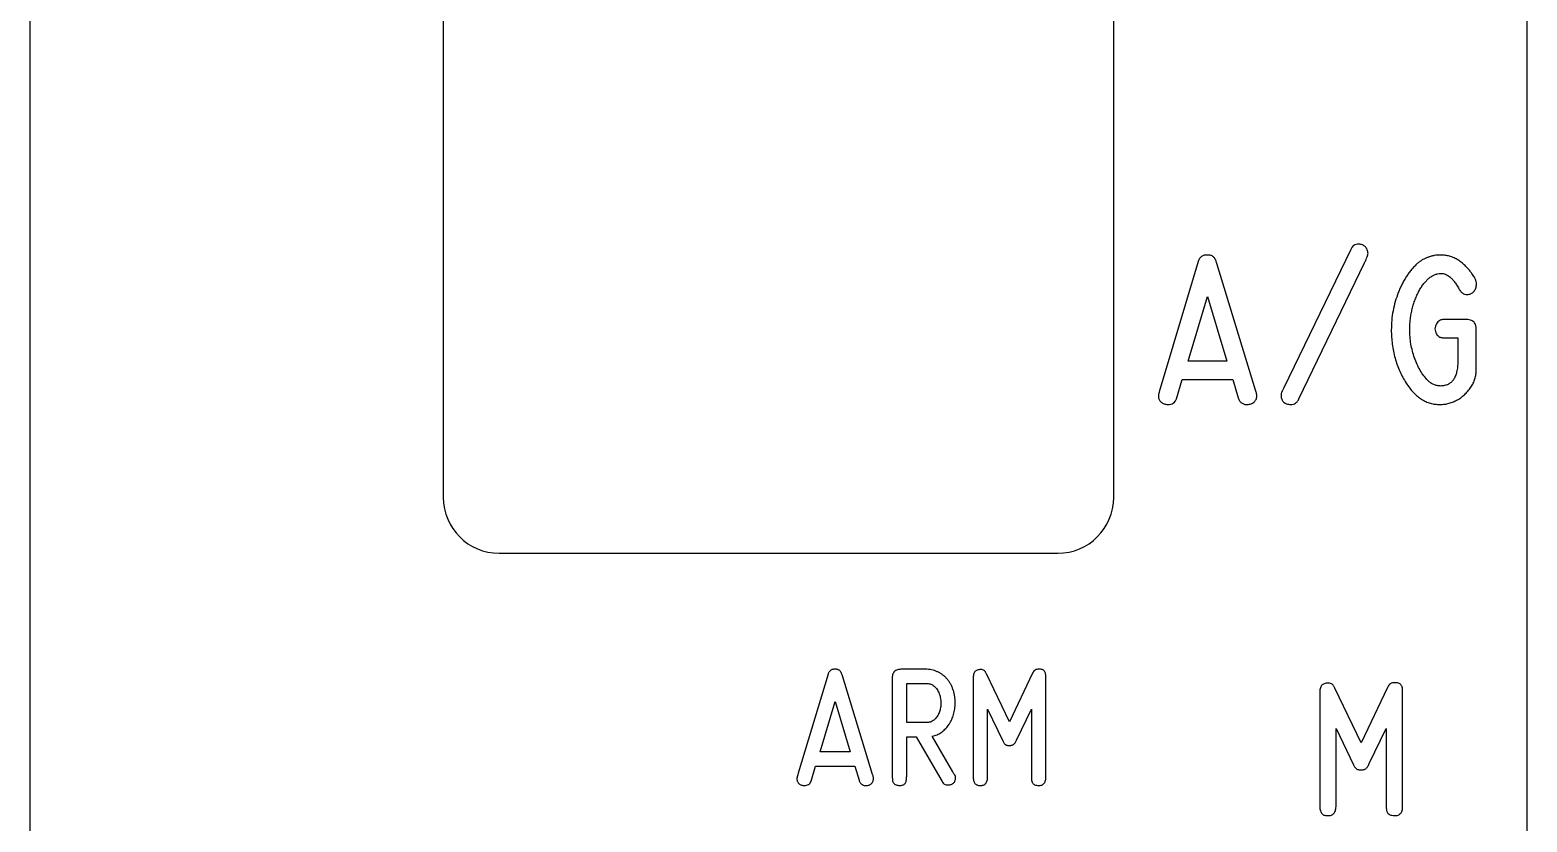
# Model space of a CAD drawing. Header units: inches. Extents: x -1.74 to 2.38, y 0.13 to 3.76.
# Drawn here: x -1.738 to -0.062, y 1.929 to 2.816 of the extents above; entities that cross this region are included whole.
import ezdxf

# ---------------------------------------------------------------- set-up
doc = ezdxf.new("R2010")
doc.units = ezdxf.units.IN
doc.header["$MEASUREMENT"] = 0

msp = doc.modelspace()

# ---------------------------------------------------------------- linework, layer by layer
at = {"color": 1, "linetype": 'Continuous', "lineweight": 25}
for p, q in [((-0.0625, 0.7), (-0.0625, 3.7625)), ((-1.7375, 3.325), (-1.7375, 0.7)), ((-1.275, 3.105), (-1.275, 2.2925)), ((-0.525, 2.2925), (-0.525, 3.105)), ((-0.2598, 2.5701), (-0.3347, 2.415)), ((-0.4303, 2.5566), (-0.473, 2.4143)), ((-0.3662, 2.4126), (-0.4094, 2.5543)), ((-0.3179, 2.4027), (-0.2442, 2.5552)), ((-0.4416, 2.4451), (-0.42, 2.5175)), ((-0.42, 2.5175), (-0.3984, 2.4451)), ((-0.1324, 2.4917), (-0.1517, 2.4917)), ((-0.1525, 2.471), (-0.14, 2.471)), ((-0.14, 2.471), (-0.14, 2.4449)), ((-0.1193, 2.4383), (-0.1194, 2.4776)), ((-0.3984, 2.4451), (-0.4416, 2.4451)), ((-0.4547, 2.4029), (-0.4482, 2.4244)), ((-0.4482, 2.4244), (-0.3918, 2.4244)), ((-0.3918, 2.4244), (-0.3856, 2.4041)), ((-0.3347, 2.415), (-0.3352, 2.4137)), ((-1.2125, 2.23), (-0.5875, 2.23)), ((-0.8446, 2.0947), (-0.8779, 1.9839)), ((-0.7357, 2.1002), (-0.7615, 2.1002)), ((-0.6415, 2.0415), (-0.6673, 2.0949)), ((-0.6158, 2.0957), (-0.6415, 2.0415)), ((-0.7947, 1.9826), (-0.8284, 2.0928)), ((-0.7727, 2.089), (-0.7727, 1.9814)), ((-0.7566, 2.0842), (-0.7352, 2.0842)), ((-0.7566, 2.0405), (-0.7566, 2.0842)), ((-0.6821, 2.0896), (-0.6822, 1.9807)), ((-0.6009, 1.979), (-0.601, 2.0917)), ((-0.248, 2.018), (-0.2775, 2.079)), ((-0.2187, 2.0799), (-0.248, 2.018)), ((-0.8534, 2.0079), (-0.8366, 2.0642)), ((-0.8366, 2.0642), (-0.8198, 2.0079)), ((-0.2945, 2.073), (-0.2945, 1.9485)), ((-0.2017, 1.9466), (-0.2017, 2.0754)), ((-0.6661, 1.9804), (-0.6661, 2.0554)), ((-0.6661, 2.0554), (-0.6491, 2.02)), ((-0.6336, 2.021), (-0.617, 2.0554)), ((-0.617, 2.0554), (-0.617, 1.98)), ((-0.7363, 2.0405), (-0.7566, 2.0405)), ((-0.2762, 1.9481), (-0.2762, 2.0339)), ((-0.2762, 2.0339), (-0.2567, 1.9934)), ((-0.239, 1.9946), (-0.22, 2.0339)), ((-0.22, 2.0339), (-0.22, 1.9476)), ((-0.7566, 1.9807), (-0.7566, 2.0244)), ((-0.7566, 2.0244), (-0.7459, 2.0244)), ((-0.7459, 2.0244), (-0.717, 1.9747)), ((-0.7279, 2.0252), (-0.7264, 2.0256)), ((-0.7051, 1.9855), (-0.7279, 2.0252)), ((-0.8198, 2.0079), (-0.8534, 2.0079)), ((-0.8636, 1.9751), (-0.8585, 1.9918)), ((-0.8585, 1.9918), (-0.8147, 1.9918)), ((-0.8147, 1.9918), (-0.8098, 1.976)), ((-0.7045, 1.9846), (-0.7051, 1.9855))]:
    msp.add_line(p, q, dxfattribs=at)
for centre, start, end in [((-1.2125, 2.2925), 180, 270), ((-0.5875, 2.2925), 270, 360)]:
    msp.add_arc(centre, 0.0625, start, end, dxfattribs=at)
for points, knots in [([(-0.4202, 2.5638), (-0.4209, 2.5638), (-0.4221, 2.5638), (-0.4238, 2.5635), (-0.4253, 2.563), (-0.4267, 2.5622), (-0.4279, 2.5612), (-0.4289, 2.5599), (-0.4297, 2.5584), (-0.4301, 2.5572), (-0.4303, 2.5566)], [0, 0, 0, 0, 0.140277, 0.266208, 0.385616, 0.501719, 0.616403, 0.733504, 0.862657, 1, 1, 1, 1]), ([(-0.4094, 2.5543), (-0.4097, 2.5552), (-0.4102, 2.5567), (-0.4112, 2.5588), (-0.4122, 2.5605), (-0.4134, 2.5618), (-0.4147, 2.5628), (-0.4164, 2.5634), (-0.4182, 2.5638), (-0.4195, 2.5638), (-0.4202, 2.5638)], [0, 0, 0, 0, 0.1664043, 0.3112162, 0.4348595, 0.5420608, 0.6426927, 0.7497218, 0.8690475, 1, 1, 1, 1]), ([(-0.2507, 2.5758), (-0.2517, 2.5758), (-0.2537, 2.5758), (-0.2563, 2.5746), (-0.2584, 2.5727), (-0.2593, 2.571), (-0.2598, 2.5701)], [0, 0, 0, 0, 0.261582, 0.500464, 0.73646, 1, 1, 1, 1]), ([(-0.2404, 2.5656), (-0.2405, 2.5663), (-0.2406, 2.5676), (-0.2412, 2.5696), (-0.2421, 2.5714), (-0.2434, 2.5729), (-0.2449, 2.5742), (-0.2467, 2.5751), (-0.2486, 2.5757), (-0.25, 2.5758), (-0.2507, 2.5758)], [0, 0, 0, 0, 0.131054, 0.255484, 0.377122, 0.5, 0.622878, 0.744516, 0.868946, 1, 1, 1, 1]), ([(-0.2442, 2.5552), (-0.2437, 2.5564), (-0.2427, 2.5586), (-0.2415, 2.5615), (-0.2407, 2.5637), (-0.2405, 2.565), (-0.2404, 2.5656)], [0, 0, 0, 0, 0.358003, 0.642939, 0.853304, 1, 1, 1, 1]), ([(-0.1595, 2.5638), (-0.1606, 2.5638), (-0.163, 2.5637), (-0.1664, 2.5632), (-0.1699, 2.5624), (-0.1732, 2.5613), (-0.1766, 2.5599), (-0.1797, 2.5583), (-0.1826, 2.5564), (-0.1844, 2.555), (-0.1853, 2.5542)], [0, 0, 0, 0, 0.123222, 0.247421, 0.372467, 0.500674, 0.629605, 0.755328, 0.878216, 1, 1, 1, 1]), ([(-0.1261, 2.5456), (-0.1274, 2.5471), (-0.1298, 2.5499), (-0.1337, 2.5538), (-0.1377, 2.5569), (-0.1418, 2.5595), (-0.146, 2.5615), (-0.1503, 2.5628), (-0.1549, 2.5637), (-0.1579, 2.5638), (-0.1595, 2.5638)], [0, 0, 0, 0, 0.147817, 0.285573, 0.413753, 0.534905, 0.650969, 0.766296, 0.881653, 1, 1, 1, 1]), ([(-0.1853, 2.5542), (-0.1864, 2.5532), (-0.1886, 2.551), (-0.1918, 2.5475), (-0.1947, 2.5438), (-0.1974, 2.5399), (-0.2, 2.5357), (-0.2024, 2.5313), (-0.2046, 2.5266), (-0.2073, 2.5201), (-0.2101, 2.5117), (-0.2126, 2.5013), (-0.2141, 2.4907), (-0.2143, 2.4835), (-0.2144, 2.4799)], [0, 0, 0, 0, 0.056144, 0.113313, 0.170812, 0.229753, 0.289091, 0.350617, 0.413321, 0.47774, 0.607767, 0.737299, 0.867651, 1, 1, 1, 1]), ([(-0.1938, 2.4806), (-0.1938, 2.4826), (-0.1936, 2.4866), (-0.193, 2.4924), (-0.1922, 2.498), (-0.191, 2.5035), (-0.1895, 2.5088), (-0.1878, 2.5139), (-0.1857, 2.5189), (-0.1834, 2.5236), (-0.1808, 2.5279), (-0.1782, 2.5317), (-0.1753, 2.535), (-0.1724, 2.5378), (-0.1693, 2.54), (-0.1661, 2.5416), (-0.1627, 2.5428), (-0.1604, 2.543), (-0.1592, 2.5432)], [0, 0, 0, 0, 0.077929, 0.153805, 0.228284, 0.300658, 0.371635, 0.441472, 0.511056, 0.57964, 0.645434, 0.706049, 0.762247, 0.814337, 0.863048, 0.909474, 0.954688, 1, 1, 1, 1]), ([(-0.1592, 2.5432), (-0.1583, 2.5431), (-0.1565, 2.5431), (-0.1538, 2.5423), (-0.1512, 2.5411), (-0.1487, 2.5393), (-0.1463, 2.537), (-0.1438, 2.5339), (-0.1412, 2.5302), (-0.1396, 2.5275), (-0.1387, 2.526)], [0, 0, 0, 0, 0.09837, 0.195795, 0.295746, 0.400394, 0.519133, 0.657714, 0.817914, 1, 1, 1, 1]), ([(-0.1297, 2.5196), (-0.1289, 2.5196), (-0.1275, 2.5198), (-0.1254, 2.5204), (-0.1236, 2.5215), (-0.122, 2.5229), (-0.1208, 2.5247), (-0.1198, 2.5266), (-0.1192, 2.5289), (-0.1191, 2.5304), (-0.1191, 2.5313)], [0, 0, 0, 0, 0.127212, 0.246483, 0.364451, 0.484725, 0.607804, 0.731976, 0.860631, 1, 1, 1, 1]), ([(-0.1191, 2.5313), (-0.1191, 2.5322), (-0.1193, 2.5343), (-0.1203, 2.5368), (-0.1215, 2.539), (-0.1228, 2.541), (-0.1243, 2.5433), (-0.1255, 2.5448), (-0.1261, 2.5456)], [0, 0, 0, 0, 0.177505, 0.377394, 0.496239, 0.641778, 0.807115, 1, 1, 1, 1]), ([(-0.1387, 2.526), (-0.1383, 2.5254), (-0.1377, 2.5243), (-0.1366, 2.5229), (-0.1356, 2.5218), (-0.1343, 2.5207), (-0.1323, 2.5197), (-0.1306, 2.5196), (-0.1297, 2.5196)], [0, 0, 0, 0, 0.171622, 0.320169, 0.449982, 0.562587, 0.768345, 1, 1, 1, 1]), ([(-0.2144, 2.4799), (-0.2144, 2.4772), (-0.2142, 2.4719), (-0.2134, 2.464), (-0.2121, 2.4561), (-0.2102, 2.4484), (-0.2079, 2.4409), (-0.205, 2.4337), (-0.2017, 2.4269), (-0.1991, 2.4226), (-0.1979, 2.4205)], [0, 0, 0, 0, 0.127601, 0.2551794, 0.3822066, 0.5104371, 0.637324, 0.7606941, 0.8812623, 1, 1, 1, 1]), ([(-0.1735, 2.4233), (-0.1751, 2.4251), (-0.1781, 2.4287), (-0.1822, 2.4347), (-0.1856, 2.4414), (-0.1885, 2.4487), (-0.1908, 2.4563), (-0.1926, 2.4642), (-0.1936, 2.4723), (-0.1937, 2.4778), (-0.1938, 2.4806)], [0, 0, 0, 0, 0.113067, 0.229115, 0.349509, 0.475784, 0.604988, 0.734921, 0.866446, 1, 1, 1, 1]), ([(-0.1602, 2.4905), (-0.161, 2.49), (-0.1625, 2.489), (-0.1641, 2.4867), (-0.1653, 2.4841), (-0.1654, 2.4821), (-0.1655, 2.4811)], [0, 0, 0, 0, 0.2297393, 0.4776421, 0.7379745, 1, 1, 1, 1]), ([(-0.1655, 2.4811), (-0.1654, 2.4801), (-0.1652, 2.4782), (-0.1641, 2.4756), (-0.1625, 2.4735), (-0.161, 2.4725), (-0.1602, 2.472)], [0, 0, 0, 0, 0.274827, 0.522585, 0.758332, 1, 1, 1, 1]), ([(-0.1517, 2.4917), (-0.1527, 2.4917), (-0.1545, 2.4917), (-0.1569, 2.4915), (-0.1588, 2.4912), (-0.1598, 2.4907), (-0.1602, 2.4905)], [0, 0, 0, 0, 0.334806, 0.612286, 0.831006, 1, 1, 1, 1]), ([(-0.1194, 2.4776), (-0.1193, 2.4789), (-0.1193, 2.4811), (-0.1197, 2.4842), (-0.1205, 2.4868), (-0.1217, 2.4888), (-0.1236, 2.4902), (-0.126, 2.4911), (-0.129, 2.4916), (-0.1312, 2.4916), (-0.1324, 2.4917)], [0, 0, 0, 0, 0.1611474, 0.2959506, 0.4094934, 0.5059978, 0.6022797, 0.7120245, 0.8441806, 1, 1, 1, 1]), ([(-0.1602, 2.472), (-0.1598, 2.4718), (-0.1588, 2.4715), (-0.1571, 2.4712), (-0.155, 2.471), (-0.1534, 2.471), (-0.1525, 2.471)], [0, 0, 0, 0, 0.19364, 0.400409, 0.654672, 1, 1, 1, 1]), ([(-0.14, 2.4449), (-0.14, 2.4427), (-0.1402, 2.4387), (-0.1411, 2.4331), (-0.1426, 2.4282), (-0.1447, 2.4243), (-0.1474, 2.4211), (-0.1509, 2.4189), (-0.1549, 2.4175), (-0.1577, 2.4173), (-0.1592, 2.4172)], [0, 0, 0, 0, 0.168348, 0.317533, 0.448032, 0.563452, 0.670385, 0.774505, 0.881749, 1, 1, 1, 1]), ([(-0.1246, 2.417), (-0.1237, 2.4185), (-0.122, 2.4215), (-0.1206, 2.4256), (-0.1199, 2.429), (-0.1195, 2.4318), (-0.1194, 2.435), (-0.1194, 2.4371), (-0.1193, 2.4383)], [0, 0, 0, 0, 0.23717, 0.463087, 0.579518, 0.707778, 0.848281, 1, 1, 1, 1]), ([(-0.473, 2.4143), (-0.4732, 2.4136), (-0.4736, 2.4124), (-0.4741, 2.4108), (-0.4744, 2.4095), (-0.4747, 2.4082), (-0.475, 2.407), (-0.475, 2.406), (-0.475, 2.4056)], [0, 0, 0, 0, 0.227006, 0.421876, 0.573151, 0.686859, 0.861155, 1, 1, 1, 1]), ([(-0.3649, 2.4061), (-0.3649, 2.4066), (-0.365, 2.4075), (-0.3652, 2.4089), (-0.3656, 2.4106), (-0.366, 2.4118), (-0.3662, 2.4126)], [0, 0, 0, 0, 0.204595, 0.405279, 0.650351, 1, 1, 1, 1]), ([(-0.3352, 2.4137), (-0.3355, 2.4132), (-0.336, 2.4124), (-0.3366, 2.4113), (-0.3371, 2.4104), (-0.3375, 2.4094), (-0.3378, 2.4081), (-0.3377, 2.4071), (-0.3377, 2.4064)], [0, 0, 0, 0, 0.2013641, 0.3677532, 0.4964704, 0.5921606, 0.7678706, 1, 1, 1, 1]), ([(-0.1979, 2.4205), (-0.1965, 2.4186), (-0.194, 2.4149), (-0.1898, 2.4099), (-0.1853, 2.4057), (-0.1806, 2.4023), (-0.1758, 2.3996), (-0.1707, 2.3978), (-0.1654, 2.3967), (-0.1618, 2.3966), (-0.16, 2.3965)], [0, 0, 0, 0, 0.1485312, 0.2866137, 0.4161482, 0.5388909, 0.6562187, 0.7700869, 0.8841979, 1, 1, 1, 1]), ([(-0.1592, 2.4172), (-0.1606, 2.4173), (-0.1632, 2.4175), (-0.167, 2.4187), (-0.1705, 2.4206), (-0.1725, 2.4224), (-0.1735, 2.4233)], [0, 0, 0, 0, 0.253185, 0.497538, 0.745088, 1, 1, 1, 1]), ([(-0.16, 2.3965), (-0.1583, 2.3966), (-0.1548, 2.3967), (-0.1497, 2.3978), (-0.1448, 2.3995), (-0.1401, 2.4018), (-0.1356, 2.4048), (-0.1315, 2.4083), (-0.1278, 2.4124), (-0.1257, 2.4154), (-0.1246, 2.417)], [0, 0, 0, 0, 0.121526, 0.242746, 0.363695, 0.488163, 0.613893, 0.739825, 0.867313, 1, 1, 1, 1]), ([(-0.475, 2.4056), (-0.475, 2.405), (-0.4749, 2.4037), (-0.4743, 2.402), (-0.4733, 2.4004), (-0.4719, 2.3991), (-0.4704, 2.398), (-0.4686, 2.3971), (-0.4666, 2.3967), (-0.4652, 2.3966), (-0.4645, 2.3965)], [0, 0, 0, 0, 0.1233147, 0.241058, 0.3574262, 0.480696, 0.6042131, 0.7317316, 0.8602905, 1, 1, 1, 1]), ([(-0.4645, 2.3965), (-0.4633, 2.3966), (-0.4612, 2.3967), (-0.4582, 2.3979), (-0.4559, 2.4), (-0.4551, 2.4019), (-0.4547, 2.4029)], [0, 0, 0, 0, 0.27584, 0.51396, 0.746875, 1, 1, 1, 1]), ([(-0.3856, 2.4041), (-0.3854, 2.4035), (-0.385, 2.4023), (-0.3841, 2.4007), (-0.3832, 2.3993), (-0.382, 2.3983), (-0.3806, 2.3974), (-0.3791, 2.3968), (-0.3773, 2.3965), (-0.3761, 2.3965), (-0.3755, 2.3965)], [0, 0, 0, 0, 0.141702, 0.270488, 0.391455, 0.505507, 0.620563, 0.73926, 0.862568, 1, 1, 1, 1]), ([(-0.3755, 2.3965), (-0.3748, 2.3966), (-0.3733, 2.3966), (-0.3713, 2.3972), (-0.3695, 2.398), (-0.3679, 2.3992), (-0.3666, 2.4006), (-0.3657, 2.4022), (-0.365, 2.4041), (-0.365, 2.4054), (-0.3649, 2.4061)], [0, 0, 0, 0, 0.139395, 0.266448, 0.391794, 0.513871, 0.631533, 0.749899, 0.869464, 1, 1, 1, 1]), ([(-0.3377, 2.4064), (-0.3377, 2.4057), (-0.3376, 2.4043), (-0.337, 2.4023), (-0.3361, 2.4006), (-0.3349, 2.3991), (-0.3333, 2.398), (-0.3315, 2.3971), (-0.3295, 2.3966), (-0.3281, 2.3966), (-0.3274, 2.3965)], [0, 0, 0, 0, 0.138386, 0.26492, 0.383122, 0.499937, 0.617794, 0.735932, 0.864067, 1, 1, 1, 1]), ([(-0.3274, 2.3965), (-0.3263, 2.3966), (-0.3243, 2.3966), (-0.322, 2.3975), (-0.3206, 2.3986), (-0.3196, 2.3997), (-0.3187, 2.4011), (-0.3182, 2.4021), (-0.3179, 2.4027)], [0, 0, 0, 0, 0.26706, 0.48572, 0.592142, 0.708545, 0.846151, 1, 1, 1, 1]), ([(-0.8368, 2.1002), (-0.8373, 2.1002), (-0.8382, 2.1002), (-0.8395, 2.1), (-0.8408, 2.0996), (-0.8418, 2.099), (-0.8427, 2.0982), (-0.8435, 2.0972), (-0.8442, 2.096), (-0.8444, 2.0951), (-0.8446, 2.0947)], [0, 0, 0, 0, 0.140277, 0.266208, 0.385616, 0.501719, 0.616403, 0.733504, 0.862657, 1, 1, 1, 1]), ([(-0.8284, 2.0928), (-0.8286, 2.0935), (-0.8289, 2.0947), (-0.8297, 2.0963), (-0.8305, 2.0977), (-0.8314, 2.0987), (-0.8325, 2.0994), (-0.8338, 2.0999), (-0.8352, 2.1002), (-0.8362, 2.1002), (-0.8368, 2.1002)], [0, 0, 0, 0, 0.166404, 0.311216, 0.43486, 0.542061, 0.642693, 0.749722, 0.869047, 1, 1, 1, 1]), ([(-0.7615, 2.1002), (-0.7625, 2.1002), (-0.7643, 2.1001), (-0.7668, 2.0996), (-0.7688, 2.0988), (-0.7705, 2.0976), (-0.7716, 2.096), (-0.7724, 2.094), (-0.7728, 2.0916), (-0.7727, 2.0899), (-0.7727, 2.089)], [0, 0, 0, 0, 0.1564307, 0.2900907, 0.4067597, 0.5099004, 0.6121284, 0.7228751, 0.8509202, 1, 1, 1, 1]), ([(-0.7023, 2.0625), (-0.7024, 2.0639), (-0.7024, 2.0666), (-0.703, 2.0705), (-0.7037, 2.0743), (-0.7048, 2.0778), (-0.7061, 2.0811), (-0.7077, 2.0842), (-0.7096, 2.0871), (-0.7117, 2.0898), (-0.7141, 2.0922), (-0.7167, 2.0943), (-0.7194, 2.0961), (-0.7223, 2.0975), (-0.7254, 2.0987), (-0.7287, 2.0995), (-0.7322, 2.1001), (-0.7345, 2.1002), (-0.7357, 2.1002)], [0, 0, 0, 0, 0.0733639, 0.143215, 0.2103481, 0.2752972, 0.3383971, 0.4001348, 0.4611129, 0.5217846, 0.5817651, 0.640635, 0.6982679, 0.75618, 0.8146311, 0.8741584, 0.9361303, 1, 1, 1, 1]), ([(-0.6737, 2.0998), (-0.6744, 2.0998), (-0.6758, 2.0998), (-0.6776, 2.0994), (-0.6791, 2.0986), (-0.6803, 2.0976), (-0.6812, 2.0961), (-0.6818, 2.0943), (-0.6821, 2.0921), (-0.6821, 2.0905), (-0.6821, 2.0896)], [0, 0, 0, 0, 0.136506, 0.255796, 0.361241, 0.461743, 0.567574, 0.690491, 0.832217, 1, 1, 1, 1]), ([(-0.6673, 2.0949), (-0.6675, 2.0954), (-0.6679, 2.0962), (-0.6685, 2.0973), (-0.6692, 2.0982), (-0.6701, 2.0991), (-0.6717, 2.0998), (-0.673, 2.0998), (-0.6737, 2.0998)], [0, 0, 0, 0, 0.166172, 0.312316, 0.436323, 0.54362, 0.750123, 1, 1, 1, 1]), ([(-0.6088, 2.1002), (-0.6095, 2.1002), (-0.611, 2.1002), (-0.6131, 2.0994), (-0.6147, 2.0978), (-0.6154, 2.0964), (-0.6158, 2.0957)], [0, 0, 0, 0, 0.252116, 0.48342, 0.723785, 1, 1, 1, 1]), ([(-0.601, 2.0917), (-0.601, 2.0925), (-0.601, 2.0938), (-0.6013, 2.0957), (-0.6018, 2.0972), (-0.6026, 2.0985), (-0.6037, 2.0993), (-0.6051, 2.0999), (-0.6069, 2.1002), (-0.6081, 2.1002), (-0.6088, 2.1002)], [0, 0, 0, 0, 0.163551, 0.300688, 0.41853, 0.518921, 0.616714, 0.724886, 0.852172, 1, 1, 1, 1]), ([(-0.7352, 2.0842), (-0.7342, 2.0842), (-0.7326, 2.0841), (-0.7304, 2.0839), (-0.7285, 2.0832), (-0.7275, 2.0825), (-0.7269, 2.0822)], [0, 0, 0, 0, 0.315693, 0.564506, 0.780447, 1, 1, 1, 1]), ([(-0.7269, 2.0822), (-0.7263, 2.0817), (-0.725, 2.0806), (-0.7233, 2.0787), (-0.7218, 2.0765), (-0.7206, 2.074), (-0.7196, 2.0713), (-0.7189, 2.0685), (-0.7185, 2.0655), (-0.7184, 2.0634), (-0.7184, 2.0624)], [0, 0, 0, 0, 0.10957, 0.222415, 0.338815, 0.463179, 0.592338, 0.724167, 0.859489, 1, 1, 1, 1]), ([(-0.2849, 2.0846), (-0.2857, 2.0846), (-0.2872, 2.0846), (-0.2893, 2.0841), (-0.291, 2.0833), (-0.2924, 2.0821), (-0.2934, 2.0804), (-0.2941, 2.0783), (-0.2944, 2.0758), (-0.2945, 2.074), (-0.2945, 2.073)], [0, 0, 0, 0, 0.136506, 0.255796, 0.361241, 0.461743, 0.567574, 0.690491, 0.832217, 1, 1, 1, 1]), ([(-0.2775, 2.079), (-0.2778, 2.0795), (-0.2782, 2.0805), (-0.2789, 2.0818), (-0.2797, 2.0827), (-0.2807, 2.0838), (-0.2825, 2.0846), (-0.2841, 2.0846), (-0.2849, 2.0846)], [0, 0, 0, 0, 0.166172, 0.312316, 0.436323, 0.54362, 0.750123, 1, 1, 1, 1]), ([(-0.2106, 2.0851), (-0.2115, 2.0851), (-0.2132, 2.0851), (-0.2155, 2.0841), (-0.2174, 2.0823), (-0.2182, 2.0807), (-0.2187, 2.0799)], [0, 0, 0, 0, 0.252116, 0.48342, 0.723785, 1, 1, 1, 1]), ([(-0.2017, 2.0754), (-0.2017, 2.0762), (-0.2017, 2.0778), (-0.202, 2.0799), (-0.2027, 2.0817), (-0.2036, 2.0831), (-0.2049, 2.084), (-0.2065, 2.0847), (-0.2084, 2.0851), (-0.2099, 2.0851), (-0.2106, 2.0851)], [0, 0, 0, 0, 0.163551, 0.300688, 0.41853, 0.518921, 0.616714, 0.724886, 0.852172, 1, 1, 1, 1]), ([(-0.7264, 2.0256), (-0.7255, 2.0258), (-0.7238, 2.0263), (-0.7213, 2.0274), (-0.719, 2.0287), (-0.7168, 2.0303), (-0.7147, 2.032), (-0.7127, 2.034), (-0.7109, 2.0362), (-0.7092, 2.0386), (-0.7076, 2.0412), (-0.7062, 2.0439), (-0.7051, 2.0467), (-0.7041, 2.0497), (-0.7033, 2.0527), (-0.7028, 2.0559), (-0.7024, 2.0592), (-0.7024, 2.0614), (-0.7023, 2.0625)], [0, 0, 0, 0, 0.056877, 0.113653, 0.169591, 0.225836, 0.283188, 0.342391, 0.402654, 0.465709, 0.529811, 0.594269, 0.658351, 0.723787, 0.790363, 0.858403, 0.928146, 1, 1, 1, 1]), ([(-0.7184, 2.0624), (-0.7184, 2.0615), (-0.7184, 2.0598), (-0.7187, 2.0573), (-0.7192, 2.0549), (-0.7199, 2.0526), (-0.7208, 2.0504), (-0.7218, 2.0483), (-0.7231, 2.0464), (-0.7241, 2.0453), (-0.7246, 2.0448)], [0, 0, 0, 0, 0.1347546, 0.2657788, 0.3943157, 0.5207149, 0.6448868, 0.7653278, 0.8835033, 1, 1, 1, 1]), ([(-0.7246, 2.0448), (-0.7253, 2.044), (-0.7266, 2.0426), (-0.7288, 2.0415), (-0.7307, 2.0409), (-0.7323, 2.0407), (-0.7342, 2.0405), (-0.7356, 2.0405), (-0.7363, 2.0405)], [0, 0, 0, 0, 0.230509, 0.443768, 0.55582, 0.68667, 0.83376, 1, 1, 1, 1]), ([(-0.6491, 2.02), (-0.6488, 2.0195), (-0.6483, 2.0186), (-0.6476, 2.0174), (-0.6469, 2.0165), (-0.6461, 2.0158), (-0.6453, 2.0153), (-0.6442, 2.0151), (-0.643, 2.0149), (-0.6421, 2.015), (-0.6416, 2.015)], [0, 0, 0, 0, 0.171013, 0.317283, 0.436062, 0.531998, 0.623506, 0.728369, 0.853079, 1, 1, 1, 1]), ([(-0.6416, 2.015), (-0.6412, 2.015), (-0.6402, 2.015), (-0.639, 2.0152), (-0.6379, 2.0155), (-0.6369, 2.0161), (-0.6361, 2.0169), (-0.6353, 2.018), (-0.6344, 2.0194), (-0.6339, 2.0205), (-0.6336, 2.021)], [0, 0, 0, 0, 0.132364, 0.250538, 0.354754, 0.449102, 0.550036, 0.675667, 0.824754, 1, 1, 1, 1]), ([(-0.2567, 1.9934), (-0.2564, 1.9929), (-0.2559, 1.9918), (-0.255, 1.9904), (-0.2542, 1.9894), (-0.2533, 1.9886), (-0.2523, 1.9881), (-0.2512, 1.9878), (-0.2498, 1.9876), (-0.2488, 1.9876), (-0.2482, 1.9877)], [0, 0, 0, 0, 0.171013, 0.317283, 0.436062, 0.531998, 0.623506, 0.728369, 0.853079, 1, 1, 1, 1]), ([(-0.2482, 1.9877), (-0.2476, 1.9877), (-0.2466, 1.9876), (-0.2451, 1.9879), (-0.2439, 1.9883), (-0.2428, 1.9889), (-0.2419, 1.9899), (-0.2409, 1.9911), (-0.2399, 1.9927), (-0.2393, 1.9939), (-0.239, 1.9946)], [0, 0, 0, 0, 0.132364, 0.250538, 0.354754, 0.449102, 0.550036, 0.675667, 0.824754, 1, 1, 1, 1]), ([(-0.8779, 1.9839), (-0.878, 1.9834), (-0.8783, 1.9825), (-0.8787, 1.9812), (-0.8789, 1.9802), (-0.8792, 1.9792), (-0.8794, 1.9782), (-0.8794, 1.9775), (-0.8794, 1.9772)], [0, 0, 0, 0, 0.227006, 0.421876, 0.573151, 0.686859, 0.861155, 1, 1, 1, 1]), ([(-0.8794, 1.9772), (-0.8794, 1.9767), (-0.8793, 1.9757), (-0.8788, 1.9744), (-0.8781, 1.9731), (-0.877, 1.9721), (-0.8758, 1.9713), (-0.8744, 1.9706), (-0.8728, 1.9702), (-0.8718, 1.9702), (-0.8712, 1.9701)], [0, 0, 0, 0, 0.123315, 0.241058, 0.357426, 0.480696, 0.604213, 0.731732, 0.860291, 1, 1, 1, 1]), ([(-0.802, 1.9701), (-0.8014, 1.9701), (-0.8003, 1.9702), (-0.7987, 1.9706), (-0.7973, 1.9712), (-0.7961, 1.9722), (-0.7951, 1.9732), (-0.7943, 1.9745), (-0.7939, 1.976), (-0.7938, 1.977), (-0.7938, 1.9776)], [0, 0, 0, 0, 0.139395, 0.266448, 0.391794, 0.513871, 0.631533, 0.749899, 0.869464, 1, 1, 1, 1]), ([(-0.7938, 1.9776), (-0.7938, 1.9779), (-0.7938, 1.9786), (-0.7939, 1.9797), (-0.7943, 1.981), (-0.7946, 1.982), (-0.7947, 1.9826)], [0, 0, 0, 0, 0.204595, 0.405279, 0.650351, 1, 1, 1, 1]), ([(-0.7727, 1.9814), (-0.7727, 1.9808), (-0.7727, 1.9796), (-0.7726, 1.978), (-0.7726, 1.9767), (-0.7725, 1.9755), (-0.7722, 1.9742), (-0.7716, 1.9734), (-0.7713, 1.973)], [0, 0, 0, 0, 0.225437, 0.410104, 0.556015, 0.660126, 0.828319, 1, 1, 1, 1]), ([(-0.7647, 1.9701), (-0.764, 1.9701), (-0.7627, 1.9701), (-0.761, 1.9706), (-0.7595, 1.9713), (-0.7583, 1.9724), (-0.7575, 1.9739), (-0.757, 1.9758), (-0.7566, 1.9781), (-0.7566, 1.9798), (-0.7566, 1.9807)], [0, 0, 0, 0, 0.1302081, 0.2456781, 0.3472458, 0.4456787, 0.5515138, 0.6760362, 0.825967, 1, 1, 1, 1]), ([(-0.7101, 1.9708), (-0.7096, 1.9708), (-0.7085, 1.9709), (-0.7069, 1.9713), (-0.7055, 1.9719), (-0.7042, 1.9728), (-0.7032, 1.974), (-0.7025, 1.9753), (-0.702, 1.9769), (-0.702, 1.978), (-0.7019, 1.9785)], [0, 0, 0, 0, 0.136422, 0.260765, 0.383439, 0.501594, 0.620065, 0.737842, 0.863378, 1, 1, 1, 1]), ([(-0.7019, 1.9785), (-0.7019, 1.979), (-0.7019, 1.9798), (-0.7022, 1.9808), (-0.7026, 1.9816), (-0.7031, 1.9824), (-0.7037, 1.9834), (-0.7042, 1.9842), (-0.7045, 1.9846)], [0, 0, 0, 0, 0.194991, 0.357306, 0.455808, 0.594531, 0.77683, 1, 1, 1, 1]), ([(-0.6822, 1.9807), (-0.6821, 1.9799), (-0.6821, 1.9782), (-0.6818, 1.9759), (-0.6812, 1.974), (-0.6804, 1.9725), (-0.6793, 1.9714), (-0.6779, 1.9706), (-0.6763, 1.9702), (-0.6751, 1.9701), (-0.6745, 1.9701)], [0, 0, 0, 0, 0.176301, 0.328264, 0.456017, 0.566227, 0.665859, 0.76863, 0.877536, 1, 1, 1, 1]), ([(-0.6745, 1.9701), (-0.6738, 1.9701), (-0.6726, 1.9701), (-0.6708, 1.9705), (-0.6693, 1.9713), (-0.668, 1.9725), (-0.6671, 1.974), (-0.6665, 1.9758), (-0.6661, 1.978), (-0.6661, 1.9795), (-0.6661, 1.9804)], [0, 0, 0, 0, 0.131001, 0.248592, 0.35497, 0.460627, 0.572607, 0.697363, 0.837683, 1, 1, 1, 1]), ([(-0.617, 1.98), (-0.617, 1.9791), (-0.617, 1.9777), (-0.6168, 1.9759), (-0.6166, 1.9746), (-0.6163, 1.9739), (-0.6162, 1.9735)], [0, 0, 0, 0, 0.376126, 0.636091, 0.829188, 1, 1, 1, 1]), ([(-0.609, 1.9701), (-0.6083, 1.9701), (-0.6072, 1.9701), (-0.6055, 1.9706), (-0.6041, 1.9713), (-0.6029, 1.9723), (-0.602, 1.9736), (-0.6014, 1.9752), (-0.601, 1.977), (-0.601, 1.9783), (-0.6009, 1.979)], [0, 0, 0, 0, 0.136173, 0.257558, 0.369926, 0.479387, 0.590234, 0.710319, 0.847253, 1, 1, 1, 1]), ([(-0.8712, 1.9701), (-0.8703, 1.9702), (-0.8686, 1.9702), (-0.8663, 1.9712), (-0.8645, 1.9728), (-0.8639, 1.9743), (-0.8636, 1.9751)], [0, 0, 0, 0, 0.27584, 0.51396, 0.746875, 1, 1, 1, 1]), ([(-0.8098, 1.976), (-0.8097, 1.9755), (-0.8094, 1.9746), (-0.8087, 1.9734), (-0.808, 1.9723), (-0.807, 1.9715), (-0.806, 1.9708), (-0.8048, 1.9703), (-0.8034, 1.9701), (-0.8025, 1.9701), (-0.802, 1.9701)], [0, 0, 0, 0, 0.141702, 0.270488, 0.391455, 0.505507, 0.620563, 0.73926, 0.862568, 1, 1, 1, 1]), ([(-0.7713, 1.973), (-0.7709, 1.9726), (-0.7701, 1.9717), (-0.7685, 1.9708), (-0.7666, 1.9702), (-0.7653, 1.9702), (-0.7647, 1.9701)], [0, 0, 0, 0, 0.237756, 0.478138, 0.726722, 1, 1, 1, 1]), ([(-0.717, 1.9747), (-0.7166, 1.974), (-0.7158, 1.9728), (-0.7143, 1.9715), (-0.7123, 1.9709), (-0.7109, 1.9708), (-0.7101, 1.9708)], [0, 0, 0, 0, 0.274637, 0.4984171, 0.7212468, 1, 1, 1, 1]), ([(-0.6162, 1.9735), (-0.6158, 1.973), (-0.615, 1.972), (-0.6134, 1.9709), (-0.6113, 1.9703), (-0.6098, 1.9702), (-0.609, 1.9701)], [0, 0, 0, 0, 0.224856, 0.45371, 0.708181, 1, 1, 1, 1]), ([(-0.2945, 1.9485), (-0.2945, 1.9475), (-0.2944, 1.9456), (-0.2941, 1.943), (-0.2934, 1.9409), (-0.2925, 1.9392), (-0.2912, 1.9379), (-0.2897, 1.9369), (-0.2878, 1.9365), (-0.2865, 1.9364), (-0.2858, 1.9364)], [0, 0, 0, 0, 0.176301, 0.328264, 0.456017, 0.566227, 0.665859, 0.76863, 0.877536, 1, 1, 1, 1]), ([(-0.2858, 1.9364), (-0.285, 1.9364), (-0.2835, 1.9364), (-0.2815, 1.9369), (-0.2798, 1.9378), (-0.2784, 1.9391), (-0.2773, 1.9408), (-0.2766, 1.9429), (-0.2762, 1.9454), (-0.2762, 1.9471), (-0.2762, 1.9481)], [0, 0, 0, 0, 0.131001, 0.248592, 0.35497, 0.460627, 0.572607, 0.697363, 0.837683, 1, 1, 1, 1]), ([(-0.22, 1.9476), (-0.22, 1.9467), (-0.22, 1.9451), (-0.2199, 1.9431), (-0.2196, 1.9415), (-0.2193, 1.9407), (-0.2191, 1.9403)], [0, 0, 0, 0, 0.376126, 0.636091, 0.829188, 1, 1, 1, 1]), ([(-0.2109, 1.9364), (-0.2101, 1.9364), (-0.2088, 1.9364), (-0.2069, 1.9369), (-0.2053, 1.9377), (-0.204, 1.9389), (-0.2029, 1.9403), (-0.2022, 1.9421), (-0.2018, 1.9443), (-0.2017, 1.9458), (-0.2017, 1.9466)], [0, 0, 0, 0, 0.136173, 0.257558, 0.369926, 0.479387, 0.590234, 0.710319, 0.847253, 1, 1, 1, 1]), ([(-0.2191, 1.9403), (-0.2187, 1.9397), (-0.2178, 1.9386), (-0.2159, 1.9373), (-0.2135, 1.9366), (-0.2118, 1.9365), (-0.2109, 1.9364)], [0, 0, 0, 0, 0.224856, 0.45371, 0.708181, 1, 1, 1, 1])]:
    msp.add_open_spline(points, degree=3, knots=knots, dxfattribs=at)

doc.saveas('drawing.dxf')
